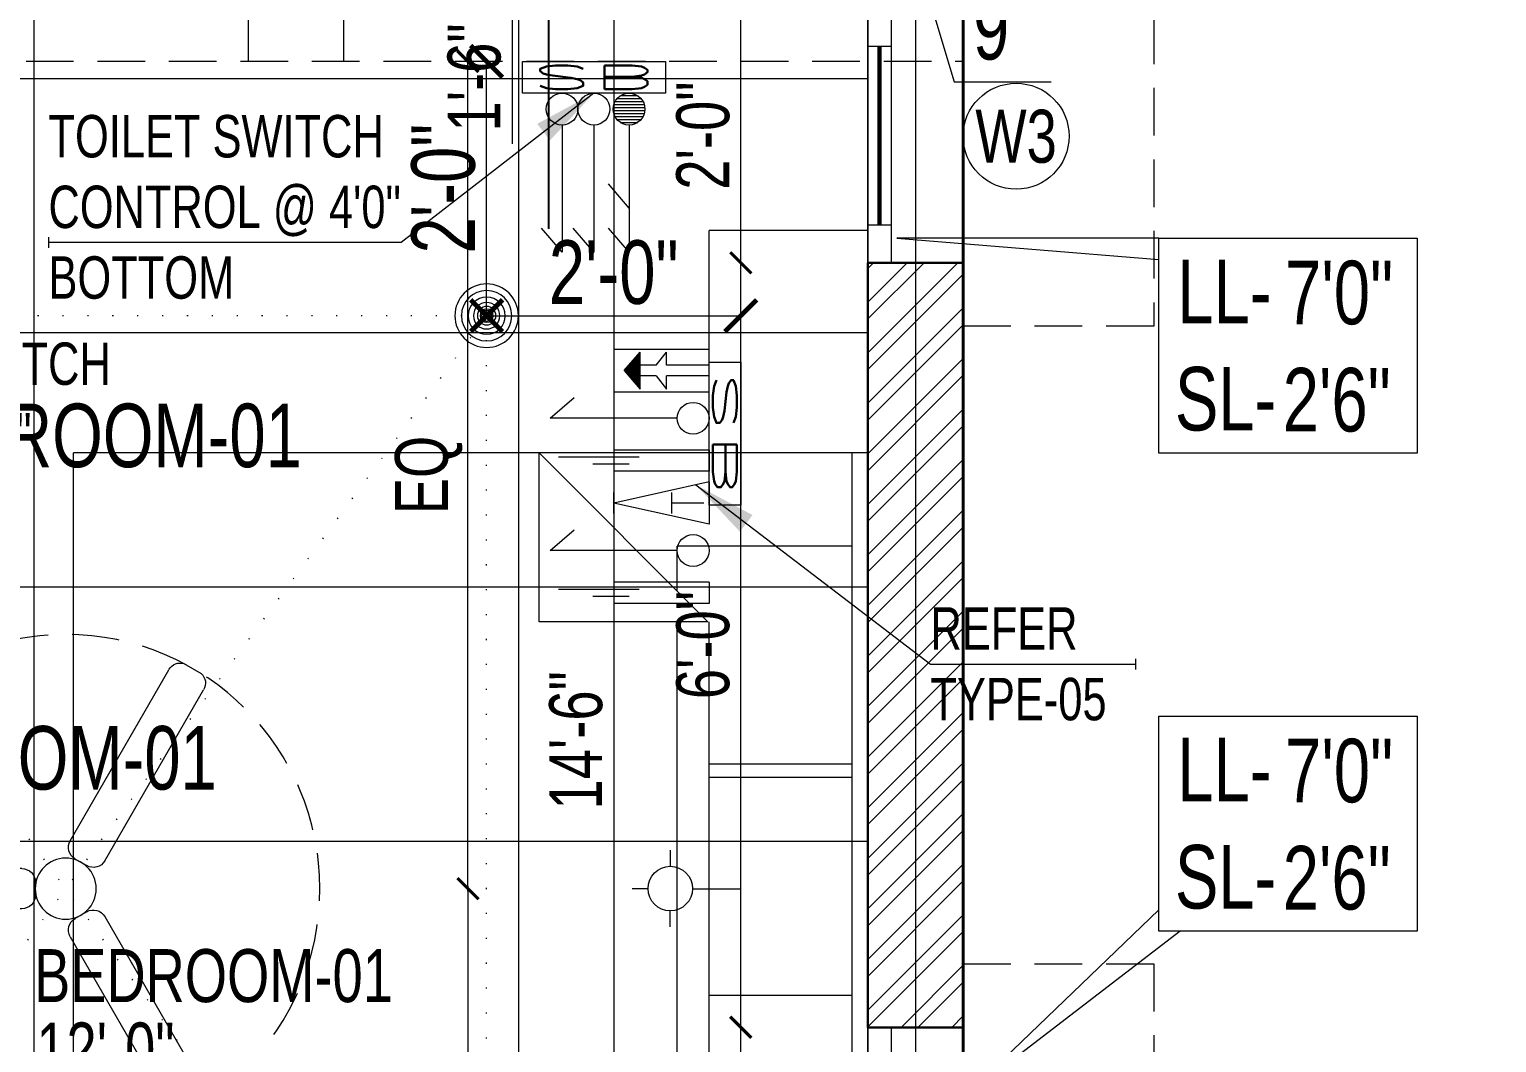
# Model space of a CAD drawing. Header units: inches. Extents: x 3365147 to 3374664, y 1380917 to 1384908.
# Drawn here: x 3370775.4 to 3370913.9, y 1383092.9 to 1383188.5 of the extents above; entities that cross this region are included whole.
import ezdxf
from ezdxf.enums import TextEntityAlignment as Align

# ---------------------------------------------------------------- set-up
doc = ezdxf.new("R2010")
doc.units = ezdxf.units.IN
doc.header["$LTSCALE"] = 18
doc.header["$MEASUREMENT"] = 0
doc.header["$PDSIZE"] = -1
for name, pattern in [('CENTER', [50.8, 31.75, -6.35, 6.35, -6.35]), ('CONTINOUS', [0]), ('DASHDOT', [1, 0.5, -0.25, 0, -0.25]), ('DOT2', [0.125, 0, -0.125]), ('HIDDEN', [0.375, 0.25, -0.125])]:
    doc.linetypes.add(name, pattern=pattern)
for name, color, linetype, lineweight in [('BC-TEXT_JOINERY', 3, 'Continuous', 15), ('BC-TEXT_JOINERY BORDER', 9, 'Continuous', 9), ('BOUNDARY-00_BC', 6, 'Continuous', 40), ('CENTER LINE-COLUMN DIM_BC', 4, 'Continuous', 15), ('DETAIL-SECTION-00_BC', 2, 'DASHDOT', 25), ('DIM-03_BC', 1, 'Continuous', 9), ('DIM-04_BC', 3, 'Continuous', 9), ('ELECTRICAL-CEILING-POINTS DIM_BC', 230, 'Continuous', 9), ('ELECTRICAL-CEILING-POINTS GRID_BC', 41, 'DOT2', 20), ('ELECTRICAL-CEILING-POINTS-00_BC', 230, 'Continuous', 20), ('ELECTRICAL-CEILING-POINTS-02_BC', 231, 'Continuous', 5), ('ELECTRICAL-CEILING-TEXT_ROOM_BC', 2, 'Continuous', 9), ('ELECTRICAL-DIM_BC', 20, 'Continuous', 9), ('ELECTRICAL-ROOF BEAM LINE_BC', 1, 'HIDDEN', 15), ('ELECTRICAL-WALL-POINTS HATCH_BC', 252, 'Continuous', 5), ('ELECTRICAL-WALL-POINTS-00_BC', 20, 'Continuous', 20), ('ELECTRICAL-WALL-POINTS-01_BC', 136, 'Continuous', 9), ('ELECTRICAL-WALL-TEXT-01__BC', 4, 'Continuous', 9), ('ELECTRICAL-WALL-TEXT-01_ARROW_BC', 8, 'Continuous', 13), ('FURNITURES-00_BC', 200, 'CONTINOUS', 13), ('GRID LINE-00_BC', 9, 'CENTER', 9), ('GRID LINE-TEXT_BC', 2, 'CONTINOUS', 15), ('INTERIOR-FLOORING TILE-00 (VT)_BC', 125, 'Continuous', 5), ('JOINERY TEXT BORDER_BC', 60, 'Continuous', 9), ('JOINERY TEXT_BC', 220, 'Continuous', 15), ('SET BACK-DIM_BC', 2, 'Continuous', 9), ('SUNSHADE_BC', 1, 'HIDDEN', 20), ('TEXT-00_ROOM_BC', 232, 'Continuous', 25), ('WALL-00_BC', 7, 'Continuous', 30), ('WALL-9 inch BRICK HATCH_BC', 22, 'Continuous', 0), ('WINDOW-00 SHUTTER_BC', 40, 'Continuous', 9), ('WINDOWS-00_BC', 30, 'Continuous', 18)]:
    doc.layers.add(name, color=color, linetype=linetype, lineweight=lineweight)
doc.styles.add('BC-WALL_DIM', font='swisscl.ttf')
doc.styles.add('DIM_BC', font='swisscl.ttf')
doc.styles.add('ROMANS', font='romans.shx', dxfattribs={"width": 0.75})
doc.styles.add('WD Room text', font='swisscl.ttf')
doc.dimstyles.new('BC-WALL_DIM-02', dxfattribs={"dimtxt": 4, "dimasz": 2, "dimexe": 4.5, "dimexo": 0, "dimgap": 1, "dimtad": 1, "dimdec": 4, "dimzin": 3, "dimdsep": 46, "dimlunit": 4, "dimtxsty": 'BC-WALL_DIM', "dimblk": 'ARCHTICK', "dimcen": 0.0625, "dimdle": 0.25, "dimse1": 1, "dimse2": 1, "dimclrd": 7, "dimclre": 4, "dimclrt": 256, "dimadec": 0, "dimazin": 0, "dimtfac": 0.5, "dimtdec": 4, "dimtix": 1, "dimtofl": 0, "dimtmove": 2, "dimatfit": 2, "dimfxl": 0, "dimfrac": 1, "dimtolj": 1, "dimtzin": 1, "dimlwd": -1, "dimarcsym": 0})
doc.dimstyles.new('DIM_BC', dxfattribs={"dimtxt": 4, "dimasz": 2, "dimexe": 4.5, "dimexo": 0, "dimgap": 1, "dimtad": 1, "dimdec": 4, "dimzin": 3, "dimdsep": 46, "dimlunit": 4, "dimtxsty": 'DIM_BC', "dimblk": 'ARCHTICK', "dimcen": 0.0625, "dimdle": 0.25, "dimse1": 1, "dimse2": 1, "dimclrd": 7, "dimclre": 4, "dimclrt": 256, "dimadec": 0, "dimazin": 0, "dimtfac": 0.5, "dimtdec": 4, "dimtix": 1, "dimtofl": 0, "dimtmove": 2, "dimatfit": 2, "dimfxl": 0, "dimfrac": 1, "dimtolj": 1, "dimtzin": 1, "dimlwd": -1, "dimarcsym": 0})
doc.dimstyles.new('GRID_BC', dxfattribs={"dimtxt": 8, "dimasz": 3, "dimexe": 0, "dimexo": 0, "dimgap": 2, "dimtad": 1, "dimdec": 4, "dimzin": 12, "dimdsep": 46, "dimlunit": 4, "dimtxsty": 'DIM_BC', "dimblk": 'ARCHTICK', "dimcen": 0, "dimse1": 1, "dimse2": 1, "dimclrd": 8, "dimclre": 253, "dimclrt": 256, "dimadec": 0, "dimazin": 0, "dimtfac": 0.5, "dimtdec": 4, "dimtofl": 0, "dimtmove": 1, "dimatfit": 3, "dimldrblk": 'TI', "dimfxl": 0, "dimfrac": 1, "dimtolj": 1, "dimtzin": 12, "dimlwd": 0, "dimlwe": 0, "dimarcsym": 0})

# ---------------------------------------------------------------- blocks, each defined once
blk = doc.blocks.new('*U280')
for p, q in [((21, 0), (0, 0)), ((0, 0), (0, -15)), ((21, 0), (21, -75)), ((81, 0), (21, 0)), ((21, 0), (81, 0)), ((81, -75), (81, 0)), ((81, 0), (102, 0)), ((102, -15), (102, 0)), ((21, -1.5), (81, -1.5)), ((29.81, -1.5), (29.81, -18)), ((50.38, -1.5), (50.38, -15)), ((51.62, -15), (51.62, -1.5)), ((72.19, -15), (72.19, -1.5)), ((21, -15), (0, -15)), ((21, -31.04), (36.94, -15.1)), ((81, -15), (36.94, -15)), ((36.94, -15.1), (36.94, -31.04)), ((81, -15), (102, -15)), ((34.04, -18), (29.81, -18)), ((81, -18), (36.94, -18)), ((36.94, -31.04), (21, -31.04)), ((81, -75), (21, -75))]:
    blk.add_line(p, q)
blk = doc.blocks.new('*U281')
for p, q in [((0, 8.88), (24, 8.88)), ((0, 2.09), (24, 2.09)), ((3.57, -0.12), (3.57, 2.09)), ((20.43, -0.12), (20.43, 2.09)), ((0, -0.12), (24, -0.12))]:
    blk.add_line(p, q)
at = {"layer": 'SUNSHADE_BC'}
blk.add_lwpolyline([(-6, 8.88), (-6, 26.88), (30, 26.88), (30, 8.88)], dxfattribs=at)
at = {"layer": 'WINDOW-00 SHUTTER_BC', "const_width": 0.4}
blk.add_lwpolyline([(20.43, 0.98), (3.57, 0.98)], dxfattribs=at)
blk = doc.blocks.new('*U608')
at = {"linetype": 'CENTER', "ltscale": 0.1}
blk.add_line((0, 0), (25.4778, 0), dxfattribs=at)
at = {"layer": 'GRID LINE-TEXT_BC', "style": 'DIM_BC'}
blk.add_attdef('AA', text='', height=0.2, rotation=90, dxfattribs=at).set_placement((-0.2142, 0), align=Align.MIDDLE_CENTER)
blk = doc.blocks.new('*U603')
at = {"linetype": 'CENTER', "ltscale": 0.1}
blk.add_line((0, 0), (25.4778, 0), dxfattribs=at)
at = {"layer": 'GRID LINE-TEXT_BC', "style": 'DIM_BC'}
blk.add_attdef('AA', text='', height=0.2, rotation=90, dxfattribs=at).set_placement((-0.2142, 0), align=Align.MIDDLE_CENTER)
blk = doc.blocks.new('ARCHTICK')
at = {"color": 0, "const_width": 0.15}
blk.add_lwpolyline([(-0.5, -0.5), (0.5, 0.5)], dxfattribs=at)
blk = doc.blocks.new('*D578')
at = {"layer": 'CENTER LINE-COLUMN DIM_BC', "color": 8, "linetype": 'Continuous', "lineweight": 0, "transparency": 16777216}
for p, q in [((3370845.11, 1383202.47), (3370845.11, 1383212.97)), ((3370845.11, 1383207.72), (3370833.96, 1383208.98)), ((3370833.96, 1383208.98), (3370833.96, 1383192.7))]:
    blk.add_line(p, q, dxfattribs=at)
at = {"layer": 'Defpoints', "color": 0, "transparency": 16777216}
for p in [(3370845.11, 1383212.97), (3370854.57, 1383212.97), (3370854.57, 1383202.47)]:
    blk.add_point(p, dxfattribs=at)
at = {"layer": 'CENTER LINE-COLUMN DIM_BC', "color": 8, "lineweight": 0, "transparency": 16777216, "xscale": 3, "yscale": 3, "zscale": 3}
for p, rotation in [((3370845.11, 1383212.97), 90), ((3370845.11, 1383202.47), 270)]:
    blk.add_blockref('ARCHTICK', p, dxfattribs=dict(at, rotation=rotation))
at = {"layer": 'CENTER LINE-COLUMN DIM_BC', "transparency": 16777216, "insert": (3370828.89, 1383200.84), "char_height": 6, "attachment_point": 5, "rotation": 90, "style": 'DIM_BC'}
blk.add_mtext('\\A1;10{\\H0.5x;\\S1#2;}"', dxfattribs=at)
blk = doc.blocks.new('_ArchTick')
at = {"color": 0, "linetype": 'ByBlock', "const_width": 0.15}
blk.add_lwpolyline([(-0.5, -0.5), (0.5, 0.5)], dxfattribs=at)
blk = doc.blocks.new('TI')
blk = doc.blocks.new('*D581')
at = {"layer": 'CENTER LINE-COLUMN DIM_BC', "color": 8, "linetype": 'Continuous', "lineweight": 0, "transparency": 16777216}
for p, q in [((3370854.57, 1383195.75), (3370863.57, 1383195.75)), ((3370859.07, 1383195.75), (3370862.73, 1383183.54)), ((3370862.73, 1383183.54), (3370871.88, 1383183.54))]:
    blk.add_line(p, q, dxfattribs=at)
at = {"layer": 'Defpoints', "color": 0, "transparency": 16777216}
for p in [(3370854.57, 1383202.47), (3370863.57, 1383202.47), (3370863.57, 1383195.75)]:
    blk.add_point(p, dxfattribs=at)
at = {"layer": 'CENTER LINE-COLUMN DIM_BC', "color": 8, "lineweight": 0, "transparency": 16777216, "xscale": 3, "yscale": 3, "zscale": 3, "rotation": 180}
blk.add_blockref('ARCHTICK', (3370854.57, 1383195.75), dxfattribs=at)
at = {"layer": 'CENTER LINE-COLUMN DIM_BC', "color": 8, "lineweight": 0, "transparency": 16777216, "xscale": 3, "yscale": 3, "zscale": 3}
blk.add_blockref('ARCHTICK', (3370863.57, 1383195.75), dxfattribs=at)
at = {"layer": 'CENTER LINE-COLUMN DIM_BC', "transparency": 16777216, "insert": (3370867.3, 1383188.61), "char_height": 6, "attachment_point": 5, "style": 'DIM_BC'}
blk.add_mtext('\\A1;9"', dxfattribs=at)
blk = doc.blocks.new('*D759')
at = {"layer": 'Defpoints', "color": 0, "transparency": 16777216}
for p in [(3370842.57, 1383094.3), (3370854.57, 1383094.3), (3370854.57, 1383070.3)]:
    blk.add_point(p, dxfattribs=at)
at = {"layer": 'DIM-04_BC', "color": 7, "linetype": 'Continuous', "transparency": 16777216}
blk.add_line((3370842.57, 1383070.05), (3370842.57, 1383094.55), dxfattribs=at)
at = {"layer": 'DIM-04_BC', "color": 7, "transparency": 16777216, "xscale": 2, "yscale": 2, "zscale": 2}
for p, rotation in [((3370842.57, 1383094.3), 90), ((3370842.57, 1383070.3), 270)]:
    blk.add_blockref('ARCHTICK', p, dxfattribs=dict(at, rotation=rotation))
at = {"layer": 'DIM-04_BC', "transparency": 16777216, "insert": (3370839.01, 1383082.3), "char_height": 5, "attachment_point": 5, "rotation": 90, "style": 'DIM_BC'}
blk.add_mtext('\\A1;2\'-0"', dxfattribs=at)
blk = doc.blocks.new('*D760')
at = {"layer": 'Defpoints', "color": 0, "transparency": 16777216}
for p in [(3370842.57, 1383166.47), (3370854.57, 1383166.47), (3370854.57, 1383094.3)]:
    blk.add_point(p, dxfattribs=at)
at = {"layer": 'DIM-04_BC', "color": 7, "linetype": 'Continuous', "transparency": 16777216}
blk.add_line((3370842.57, 1383094.05), (3370842.57, 1383166.72), dxfattribs=at)
at = {"layer": 'DIM-04_BC', "color": 7, "transparency": 16777216, "xscale": 2, "yscale": 2, "zscale": 2}
for p, rotation in [((3370842.57, 1383166.47), 90), ((3370842.57, 1383094.3), 270)]:
    blk.add_blockref('ARCHTICK', p, dxfattribs=dict(at, rotation=rotation))
at = {"layer": 'DIM-04_BC', "transparency": 16777216, "insert": (3370839.01, 1383130.38), "char_height": 5, "attachment_point": 5, "rotation": 90, "style": 'DIM_BC'}
blk.add_mtext('\\A1;6\'-0"', dxfattribs=at)
blk = doc.blocks.new('*D761')
at = {"layer": 'Defpoints', "color": 0, "transparency": 16777216}
for p in [(3370842.57, 1383190.47), (3370854.57, 1383190.47), (3370854.57, 1383166.47)]:
    blk.add_point(p, dxfattribs=at)
at = {"layer": 'DIM-04_BC', "color": 7, "linetype": 'Continuous', "transparency": 16777216}
blk.add_line((3370842.57, 1383166.22), (3370842.57, 1383190.72), dxfattribs=at)
at = {"layer": 'DIM-04_BC', "color": 7, "transparency": 16777216, "xscale": 2, "yscale": 2, "zscale": 2}
for p, rotation in [((3370842.57, 1383190.47), 90), ((3370842.57, 1383166.47), 270)]:
    blk.add_blockref('ARCHTICK', p, dxfattribs=dict(at, rotation=rotation))
at = {"layer": 'DIM-04_BC', "transparency": 16777216, "insert": (3370839.01, 1383178.47), "char_height": 5, "attachment_point": 5, "rotation": 90, "style": 'DIM_BC'}
blk.add_mtext('\\A1;2\'-0"', dxfattribs=at)
blk = doc.blocks.new('*D762')
at = {"layer": 'Defpoints', "color": 0, "transparency": 16777216}
for p in [(3370842.57, 1383208.47), (3370854.57, 1383208.47), (3370854.69, 1383190.47)]:
    blk.add_point(p, dxfattribs=at)
at = {"layer": 'DIM-04_BC', "color": 7, "linetype": 'Continuous', "transparency": 16777216}
for p, q in [((3370842.57, 1383190.22), (3370842.57, 1383208.72)), ((3370842.57, 1383199.47), (3370820.97, 1383190.23)), ((3370820.97, 1383190.23), (3370820.97, 1383177.68))]:
    blk.add_line(p, q, dxfattribs=at)
at = {"layer": 'DIM-04_BC', "color": 7, "transparency": 16777216, "xscale": 2, "yscale": 2, "zscale": 2}
for p, rotation in [((3370842.57, 1383208.47), 90), ((3370842.57, 1383190.47), 270)]:
    blk.add_blockref('ARCHTICK', p, dxfattribs=dict(at, rotation=rotation))
at = {"layer": 'DIM-04_BC', "transparency": 16777216, "insert": (3370817.41, 1383183.96), "char_height": 5, "attachment_point": 5, "rotation": 90, "style": 'DIM_BC'}
blk.add_mtext('\\A1;1\'-6"', dxfattribs=at)
blk = doc.blocks.new('*D779')
at = {"layer": 'Defpoints', "color": 0, "transparency": 16777216}
for p in [(3370854.57, 1383208.47), (3370830.57, 1383034.31), (3370854.57, 1383034.31)]:
    blk.add_point(p, dxfattribs=at)
at = {"layer": 'DIM-03_BC', "color": 7, "linetype": 'Continuous', "transparency": 16777216}
blk.add_line((3370830.57, 1383208.72), (3370830.57, 1383034.06), dxfattribs=at)
at = {"layer": 'DIM-03_BC', "color": 7, "transparency": 16777216, "xscale": 2, "yscale": 2, "zscale": 2}
for p, rotation in [((3370830.57, 1383208.47), 90), ((3370830.57, 1383034.31), 270)]:
    blk.add_blockref('ARCHTICK', p, dxfattribs=dict(at, rotation=rotation))
at = {"layer": 'DIM-03_BC', "transparency": 16777216, "insert": (3370827.01, 1383121.39), "char_height": 5, "attachment_point": 5, "rotation": 90, "style": 'DIM_BC'}
blk.add_mtext('\\A1;14\'-6"', dxfattribs=at)
blk = doc.blocks.new('*D780')
at = {"layer": 'Defpoints', "color": 0, "transparency": 16777216}
for p in [(3370710.57, 1383108.96), (3370854.57, 1383108.96), (3370854.57, 1383088.66)]:
    blk.add_point(p, dxfattribs=at)
at = {"layer": 'DIM-03_BC', "color": 7, "linetype": 'Continuous', "transparency": 16777216}
blk.add_line((3370710.32, 1383088.66), (3370854.82, 1383088.66), dxfattribs=at)
at = {"layer": 'DIM-03_BC', "color": 7, "transparency": 16777216, "xscale": 2, "yscale": 2, "zscale": 2, "rotation": 180}
blk.add_blockref('ARCHTICK', (3370710.57, 1383088.66), dxfattribs=at)
at = {"layer": 'DIM-03_BC', "color": 7, "transparency": 16777216, "xscale": 2, "yscale": 2, "zscale": 2}
blk.add_blockref('ARCHTICK', (3370854.57, 1383088.66), dxfattribs=at)
at = {"layer": 'DIM-03_BC', "transparency": 16777216, "insert": (3370782.57, 1383092.22), "char_height": 5, "attachment_point": 5, "style": 'DIM_BC'}
blk.add_mtext('\\A1;12\'-0"', dxfattribs=at)
blk = doc.blocks.new('*U862')
at = {"layer": 'BC-TEXT_JOINERY BORDER', "transparency": 33554687}
blk.add_lwpolyline([(-12.2, 10.14), (-36.95, 10.14), (-12.2, 8.14)], dxfattribs=at)
blk.add_lwpolyline([(-12.2, 10.14), (12.2, 10.14), (12.2, -10.14), (-12.2, -10.14)], close=True, dxfattribs=at)
at = {"layer": 'BC-TEXT_JOINERY', "transparency": 33554687, "style": 'WD Room text'}
for s, p in [('LL-', (-10.45, 2.11)), ('SL-', (-10.68, -8.01))]:
    blk.add_text(s, height=6, dxfattribs=at).set_placement(p)
for tag, p in [('LIN', (-0.27, 0.21)), ('SILL', (-0.5, -9.9))]:
    blk.add_attdef(tag, text='', height=6, dxfattribs=at).set_placement(p, align=Align.BOTTOM_LEFT)
blk = doc.blocks.new('*U809')
at = {"layer": 'BC-TEXT_JOINERY BORDER', "transparency": 33554687}
for p in [(-12.2, -8.14), (-10.2, -10.14)]:
    blk.add_line(p, (-30.68, -25.88), dxfattribs=at)
blk.add_lwpolyline([(-12.2, 10.14), (12.2, 10.14), (12.2, -10.14), (-12.2, -10.14)], close=True, dxfattribs=at)
at = {"layer": 'BC-TEXT_JOINERY', "transparency": 33554687, "style": 'WD Room text'}
for s, p in [('LL-', (-10.45, 2.11)), ('SL-', (-10.68, -8.01))]:
    blk.add_text(s, height=6, dxfattribs=at).set_placement(p)
for tag, p in [('LIN', (-0.27, 0.21)), ('SILL', (-0.5, -9.9))]:
    blk.add_attdef(tag, text='', height=6, dxfattribs=at).set_placement(p, align=Align.BOTTOM_LEFT)
blk = doc.blocks.new('*U838')
at = {"layer": 'JOINERY TEXT BORDER_BC'}
blk.add_circle((0, 0), 5, dxfattribs=at)
at = {"style": 'WD Room text'}
blk.add_attdef('JOINERY_TEXT', text='', height=6, dxfattribs=at).set_placement((0, 0), align=Align.MIDDLE_CENTER)
blk = doc.blocks.new('*D852')
at = {"layer": 'Defpoints', "color": 0, "ltscale": 0.5, "transparency": 16777216}
for p in [(3370851.17, 1383705.84), (3370936.37, 1383705.84), (3370863.57, 1383025.31)]:
    blk.add_point(p, dxfattribs=at)
at = {"layer": 'SET BACK-DIM_BC', "color": 7, "ltscale": 0.5, "transparency": 16777216}
blk.add_line((3370936.37, 1383025.06), (3370936.37, 1383706.09), dxfattribs=at)
at = {"layer": 'SET BACK-DIM_BC', "color": 7, "ltscale": 0.5, "transparency": 16777216, "xscale": 2, "yscale": 2, "zscale": 2}
for p, rotation in [((3370936.37, 1383705.84), 90), ((3370936.37, 1383025.31), 270)]:
    blk.add_blockref('ARCHTICK', p, dxfattribs=dict(at, rotation=rotation))
at = {"layer": 'SET BACK-DIM_BC', "ltscale": 0.5, "transparency": 16777216, "insert": (3370932.81, 1383365.58), "char_height": 5, "attachment_point": 5, "rotation": 90, "style": 'DIM_BC'}
blk.add_mtext('\\A1;56\'-8{\\H0.5x;\\S1#2;}"', dxfattribs=at)
blk = doc.blocks.new('*U1335')
at = {"transparency": 33554687}
blk.add_line((0, 0), (44.3953, 0), dxfattribs=at)
at = {"linetype": 'CONTINOUS', "transparency": 33554687, "style": 'DIM_BC'}
for tag, p in [('2', (44.3953, -0.287)), ('1', (0, -0.3176))]:
    blk.add_attdef(tag, text='', height=0.2, rotation=270, dxfattribs=at).set_placement(p, align=Align.MIDDLE_CENTER)
blk = doc.blocks.new('*D1022')
at = {"layer": 'Defpoints', "color": 0, "transparency": 16777216}
for p in [(3370818.57, 1383185.47), (3370829.74, 1383185.47), (3370818.57, 1383161.47)]:
    blk.add_point(p, dxfattribs=at)
at = {"layer": 'ELECTRICAL-CEILING-POINTS DIM_BC', "color": 7, "transparency": 16777216}
blk.add_line((3370818.57, 1383161.22), (3370818.57, 1383185.72), dxfattribs=at)
at = {"layer": 'ELECTRICAL-CEILING-POINTS DIM_BC', "color": 7, "transparency": 16777216, "xscale": 3, "yscale": 3, "zscale": 3}
for p, rotation in [((3370818.57, 1383185.47), 90), ((3370818.57, 1383161.47), 270)]:
    blk.add_blockref('ARCHTICK', p, dxfattribs=dict(at, rotation=rotation))
at = {"layer": 'ELECTRICAL-CEILING-POINTS DIM_BC', "transparency": 16777216, "insert": (3370814.5, 1383173.47), "char_height": 6, "attachment_point": 5, "rotation": 90, "style": 'DIM_BC'}
blk.add_mtext('\\A1;2\'-0"', dxfattribs=at)
blk = doc.blocks.new('EC-CEILING LIGHT POINT_BC')
for radius in [3, 0.5]:
    blk.add_circle((0, 0), radius)
at = {"layer": 'ELECTRICAL-CEILING-POINTS-02_BC'}
for radius in [2.38, 1.75, 1.25, 0.875, 0.625]:
    blk.add_circle((0, 0), radius, dxfattribs=at)
blk = doc.blocks.new("EC-FAN 4'DIA_BC")
for p, q in [((11.19, 21.23), (12.81, 20.29)), ((0.43, 4.53), (9.75, 20.67)), ((3.7, 2.64), (13.02, 18.78)), ((1.98, 2.18), (0.89, 2.8)), ((-4.13, 1.89), (-22.78, 1.89)), ((-23.98, -0.95), (-23.98, 0.92)), ((-2.88, 0.63), (-2.88, -0.63)), ((-4.13, -1.89), (-22.78, -1.89)), ((0.89, -2.8), (1.98, -2.18)), ((3.7, -2.64), (13.02, -18.78)), ((0.43, -4.53), (9.75, -20.67)), ((11.17, -21.24), (12.79, -20.3))]:
    blk.add_line(p, q)
blk.add_circle((0, 0), 2.88)
for centre, radius, start, end in [((10.8, 20.1), 1.2, 71.0943, 151.2616), ((11.99, 19.4), 1.21, 328.9332, 47.4099), ((1.52, 3.9), 1.26, 150, 240), ((-22.8, 0.69), 1.2, 88.7448, 168.9121), ((-4.13, 0.63), 1.26, 0, 90), ((2.61, 3.27), 1.26, 240, 330), ((-22.8, -0.69), 1.21, 192.5964, 271.0731), ((-4.13, -0.63), 1.26, 270, 0), ((2.61, -3.27), 1.26, 30, 120), ((1.52, -3.9), 1.26, 120, 210), ((11.99, -19.4), 1.21, 311.551, 31.3407), ((10.8, -20.1), 1.2, 209.0124, 287.9106)]:
    blk.add_arc(centre, radius, start, end)
at = {"layer": 'ELECTRICAL-CEILING-POINTS-02_BC', "linetype": 'ByBlock'}
blk.add_circle((0, 0), 24, dxfattribs=at)
blk = doc.blocks.new('*D1028')
at = {"layer": 'Defpoints', "color": 0, "transparency": 16777216}
for p in [(3370818.57, 1383161.47), (3370842.57, 1383161.47), (3370842.57, 1383161.47)]:
    blk.add_point(p, dxfattribs=at)
at = {"layer": 'ELECTRICAL-CEILING-POINTS DIM_BC', "color": 7, "transparency": 16777216}
blk.add_line((3370818.32, 1383161.47), (3370842.82, 1383161.47), dxfattribs=at)
at = {"layer": 'ELECTRICAL-CEILING-POINTS DIM_BC', "color": 7, "transparency": 16777216, "xscale": 3, "yscale": 3, "zscale": 3, "rotation": 180}
blk.add_blockref('ARCHTICK', (3370818.57, 1383161.47), dxfattribs=at)
at = {"layer": 'ELECTRICAL-CEILING-POINTS DIM_BC', "color": 7, "transparency": 16777216, "xscale": 3, "yscale": 3, "zscale": 3}
blk.add_blockref('ARCHTICK', (3370842.57, 1383161.47), dxfattribs=at)
at = {"layer": 'ELECTRICAL-CEILING-POINTS DIM_BC', "transparency": 16777216, "insert": (3370830.57, 1383165.54), "char_height": 6, "attachment_point": 5, "style": 'DIM_BC'}
blk.add_mtext('\\A1;2\'-0"', dxfattribs=at)
blk = doc.blocks.new('EW-SWITCH BOX_BC')
blk.add_lwpolyline([(4.5, -1), (-4.5, -1), (-4.5, 1), (4.5, 1)], close=True)
at = {"layer": 'ELECTRICAL-WALL-POINTS-01_BC', "insert": (0, 0), "char_height": 1.5, "attachment_point": 5, "style": 'ROMANS'}
blk.add_mtext('{\\Fromans|c0;\\W3;SB}', dxfattribs=at)
blk = doc.blocks.new('EW-ONE WAY SWITCH_BC')
at = {"ltscale": 20}
for p, q in [((0, 2), (0, 10)), ((0, 10), (1.302, 8.482))]:
    blk.add_line(p, q, dxfattribs=at)
blk.add_circle((0, 1), 1, dxfattribs=at)
blk = doc.blocks.new('EW-TWO WAY SWITCH_BC')
at = {"layer": 'ELECTRICAL-WALL-POINTS HATCH_BC', "ltscale": 20}
h = blk.add_hatch(dxfattribs=at)
h.set_pattern_fill('ANSI31', color=256, scale=1.5, angle=135)
h.set_pattern_definition([(180, (0, 2.00007), (-3e-17, -0.1875), [])])
edge = h.paths.add_edge_path()
edge.add_arc((0, 1), 1, 0, 360)
at = {"ltscale": 20}
for p, q in [((0, 2), (0, 10)), ((0, 10), (1.302, 8.482)), ((0, 7.23), (1.302, 5.712))]:
    blk.add_line(p, q, dxfattribs=at)
blk.add_circle((0, 1), 1, dxfattribs=at)
blk = doc.blocks.new('EW-AC SHOKET_BC')
at = {"layer": 'ELECTRICAL-WALL-POINTS HATCH_BC'}
h = blk.add_hatch(dxfattribs=at)
h.set_pattern_fill('ANSI31', color=256, scale=0.5, angle=135, style=0)
h.paths.add_polyline_path([(0, 8), (-1.75, 6.5), (1.75, 6.5)])
blk.add_lwpolyline([(-2, 0), (2, 0), (2, 9), (-2, 9)], close=True)
at = {"layer": 'ELECTRICAL-WALL-POINTS-01_BC'}
for p, q in [((0, 8), (-1.75, 6.5)), ((0, 8), (1.75, 6.5)), ((-1.75, 6.5), (-0.5, 6.5)), ((-0.5, 5), (-0.5, 6.5)), ((0.5, 6.5), (1.75, 6.5)), ((0.5, 5), (0.5, 6.5)), ((-0.5, 5), (-1.75, 4)), ((0.5, 5), (1.75, 4)), ((-1.75, 4), (-0.5, 4)), ((-0.5, 0), (-0.5, 4)), ((0.5, 4), (1.75, 4)), ((0.5, 0), (0.5, 4))]:
    blk.add_line(p, q, dxfattribs=at)
blk = doc.blocks.new('EW-TELEPHONE POINT_BC')
at = {"linetype": 'Continuous'}
for p, q in [((-2, 0), (0, 9)), ((2, 0), (0, 9)), ((2, 0), (-2, 0))]:
    blk.add_line(p, q, dxfattribs=at)
blk.add_line((-1, 9), (1, 9))
at = {"layer": 'ELECTRICAL-WALL-POINTS-01_BC'}
for p, q in [((-1, 3.5), (1, 3.5)), ((0, 0.5), (0, 3.5))]:
    blk.add_line(p, q, dxfattribs=at)
blk = doc.blocks.new('EW-5 AMP SOCKET_BC')
for p, q in [((-1, 0), (-1, 9)), ((-1, 9), (1, 9)), ((1, 0), (1, 9)), ((-1, 0), (1, 0))]:
    blk.add_line(p, q)
at = {"layer": 'ELECTRICAL-WALL-POINTS-01_BC'}
for p, q in [((-0.33, 6.61), (-0.33, 14.21)), ((0.33, 7.54), (0.33, 10.98))]:
    blk.add_line(p, q, dxfattribs=at)
blk = doc.blocks.new('EW-WALL BRACKET (BULB)_BC')
for p, q in [((6.66, 3.61), (6.66, 2.09)), ((4.56, 0), (0, 0)), ((8.76, 0), (10.27, 0)), ((6.66, -3.62), (6.66, -2.11))]:
    blk.add_line(p, q)
blk.add_circle((6.66, -0.01), 2.1)
blk = doc.blocks.new('*D1326')
at = {"layer": 'Defpoints', "color": 0, "transparency": 16777216}
for p in [(3370842.57, 1383107.39), (3370770.57, 1383029.31), (3370816.8, 1383029.31)]:
    blk.add_point(p, dxfattribs=at)
at = {"layer": 'ELECTRICAL-DIM_BC', "color": 7, "transparency": 16777216}
blk.add_line((3370816.8, 1383107.64), (3370816.8, 1383029.06), dxfattribs=at)
at = {"layer": 'ELECTRICAL-DIM_BC', "color": 7, "transparency": 16777216, "xscale": 2, "yscale": 2, "zscale": 2}
for p, rotation in [((3370816.8, 1383107.39), 90), ((3370816.8, 1383029.31), 270)]:
    blk.add_blockref('ARCHTICK', p, dxfattribs=dict(at, rotation=rotation))
at = {"layer": 'ELECTRICAL-DIM_BC', "transparency": 16777216, "insert": (3370813.1, 1383068.35), "char_height": 5, "attachment_point": 5, "rotation": 90, "style": 'BC-WALL_DIM'}
blk.add_mtext('\\A1;EQ', dxfattribs=at)
blk = doc.blocks.new('*D1327')
at = {"layer": 'Defpoints', "color": 0, "transparency": 16777216}
for p in [(3370816.8, 1383185.47), (3370842.57, 1383185.47), (3370842.57, 1383107.39)]:
    blk.add_point(p, dxfattribs=at)
at = {"layer": 'ELECTRICAL-DIM_BC', "color": 7, "transparency": 16777216}
blk.add_line((3370816.8, 1383107.14), (3370816.8, 1383185.72), dxfattribs=at)
at = {"layer": 'ELECTRICAL-DIM_BC', "color": 7, "transparency": 16777216, "xscale": 2, "yscale": 2, "zscale": 2}
for p, rotation in [((3370816.8, 1383185.47), 90), ((3370816.8, 1383107.39), 270)]:
    blk.add_blockref('ARCHTICK', p, dxfattribs=dict(at, rotation=rotation))
at = {"layer": 'ELECTRICAL-DIM_BC', "transparency": 16777216, "insert": (3370813.1, 1383146.43), "char_height": 5, "attachment_point": 5, "rotation": 90, "style": 'BC-WALL_DIM'}
blk.add_mtext('\\A1;EQ', dxfattribs=at)

msp = doc.modelspace()

# ---------------------------------------------------------------- hatches: boundary and pattern name
at = {"layer": 'WALL-9 inch BRICK HATCH_BC', "transparency": 33554687}
h = msp.add_hatch(dxfattribs=at)
h.set_pattern_fill('ANSI32', color=256, scale=9)
h.set_pattern_definition([(45, (12, 0), (-2.3864853865, 2.3864853865), []), (45, (13.591, 0), (-2.3864853865, 2.3864853865), [])])
h.paths.add_polyline_path([(3370854.56827, 1383094.30047), (3370863.56827, 1383094.30047), (3370863.56827, 1383166.46947), (3370854.56827, 1383166.46947)])

# ---------------------------------------------------------------- linework, layer by layer
at = {"layer": 'BOUNDARY-00_BC', "transparency": 33554687}
msp.add_lwpolyline([(3370863.56827, 1383729.3719), (3370572.56827, 1383729.3719), (3370572.56827, 1382820.81407), (3370863.56827, 1382820.81407)], close=True, dxfattribs=at)
at = {"layer": 'ELECTRICAL-CEILING-POINTS GRID_BC'}
for p, q in [((3370739.06827, 1383053.30589), (3370818.56827, 1383161.46947)), ((3370818.56827, 1383053.30589), (3370739.06827, 1383161.46947))]:
    msp.add_line(p, q, dxfattribs=at)
msp.add_lwpolyline([(3370818.56827, 1383161.46947), (3370739.06827, 1383161.46947), (3370739.06827, 1383053.30589), (3370818.56827, 1383053.30589)], close=True, dxfattribs=at)
at = {"layer": 'ELECTRICAL-ROOF BEAM LINE_BC'}
for p, q in [((3370854.56827, 1382791.84472), (3370854.56827, 1383726.3719)), ((3370863.56827, 1382791.84472), (3370863.56827, 1383726.3719)), ((3370796.06827, 1383185.4969), (3370796.06827, 1383380.39711)), ((3370805.06827, 1383185.4969), (3370805.06827, 1383380.39711)), ((3370572.56827, 1383185.4969), (3370863.56827, 1383185.4969))]:
    msp.add_line(p, q, dxfattribs=at)
at = {"layer": 'ELECTRICAL-WALL-TEXT-01_ARROW_BC', "transparency": 33554687}
for p, q in [((3370777.1896, 1383168.8816), (3370777.1896, 1383167.8816)), ((3370879.85214, 1383129.09073), (3370879.85214, 1383128.09073))]:
    msp.add_line(p, q, dxfattribs=at)
at = {"layer": 'INTERIOR-FLOORING TILE-00 (VT)_BC'}
for p, q in [((3370821.56827, 1383211.26915), (3370821.56827, 1383034.30589)), ((3370710.56827, 1383183.86968), (3370854.56827, 1383183.86968)), ((3370710.56827, 1383159.86968), (3370854.56827, 1383159.86968)), ((3370710.56827, 1383135.86968), (3370854.56827, 1383135.86968)), ((3370710.56828, 1383111.86968), (3370854.56827, 1383111.86968))]:
    msp.add_line(p, q, dxfattribs=at)
msp.add_lwpolyline([(3370710.56827, 1383208.46785), (3370710.56828, 1383058.30264), (3370714.13272, 1383058.30264), (3370714.13272, 1383052.30589), (3370782.56827, 1383052.30589), (3370782.56827, 1383034.30589), (3370854.56827, 1383034.30589), (3370854.56827, 1383208.46947)], dxfattribs=at)
at = {"layer": 'WALL-00_BC'}
for p, q in [((3370854.56827, 1383166.46947), (3370854.56827, 1383094.30047)), ((3370854.56827, 1383166.46947), (3370863.56827, 1383166.46947)), ((3370863.56827, 1383166.46947), (3370863.56827, 1383094.30047)), ((3370854.56827, 1383094.30047), (3370863.56827, 1383094.30047))]:
    msp.add_line(p, q, dxfattribs=at)

# ---------------------------------------------------------------- block references
at = {"layer": 'BC-TEXT_JOINERY', "transparency": 33554687}
ref = msp.add_blockref('*U862', (3370894.24637, 1383158.64529), dxfattribs=at)
ref.add_attrib('LINTEL', '7\'0"', dxfattribs={"height": 6, "style": 'WD Room text'}).set_placement((3370893.97335, 1383158.85827), align=Align.BOTTOM_LEFT)
ref.add_attrib('SILL', '2\'6"', dxfattribs={"height": 6, "style": 'WD Room text'}).set_placement((3370893.74923, 1383148.74031), align=Align.BOTTOM_LEFT)
ref = msp.add_blockref('*U809', (3370894.24637, 1383113.52559), dxfattribs=at)
ref.add_attrib('LINTEL', '7\'0"', dxfattribs={"height": 6, "style": 'WD Room text'}).set_placement((3370893.97335, 1383113.73856), align=Align.BOTTOM_LEFT)
ref.add_attrib('SILL', '2\'6"', dxfattribs={"height": 6, "style": 'WD Room text'}).set_placement((3370893.74923, 1383103.62061), align=Align.BOTTOM_LEFT)
at = {"layer": 'DETAIL-SECTION-00_BC', "transparency": 33554687, "xscale": 22.14566929133859, "yscale": 22.14566929133859, "zscale": 22.14566929133859, "rotation": 90}
msp.add_blockref('*U1335', (3370824.44439, 1382770.94395), dxfattribs=at)
at = {"layer": 'ELECTRICAL-CEILING-POINTS-00_BC', "transparency": 33554687, "xscale": -1, "rotation": 270}
msp.add_blockref('EC-CEILING LIGHT POINT_BC', (3370818.56827, 1383161.46947), dxfattribs=at)
at = {"layer": 'ELECTRICAL-CEILING-POINTS-00_BC', "linetype": 'HIDDEN', "transparency": 33554687, "xscale": -1, "rotation": 180}
msp.add_blockref("EC-FAN 4'DIA_BC", (3370778.81827, 1383107.38768), dxfattribs=at)
at = {"layer": 'ELECTRICAL-WALL-POINTS-00_BC', "ltscale": 20, "transparency": 33554687, "xscale": 1.5, "yscale": 1.5, "zscale": 1.5}
msp.add_blockref('EW-SWITCH BOX_BC', (3370828.69443, 1383183.96947), dxfattribs=at)
for name, p, rotation in [('EW-ONE WAY SWITCH_BC', (3370825.69441, 1383182.46947), 180), ('EW-ONE WAY SWITCH_BC', (3370828.69443, 1383182.46947), 180), ('EW-TWO WAY SWITCH_BC', (3370832.02104, 1383182.46947), 180), ('EW-SWITCH BOX_BC', (3370841.06827, 1383150.33401), 270), ('EW-ONE WAY SWITCH_BC', (3370839.56827, 1383151.78911), 89.99999999999991), ('EW-ONE WAY SWITCH_BC', (3370839.56827, 1383139.30688), 89.99999999999991)]:
    msp.add_blockref(name, p, dxfattribs=dict(at, rotation=rotation))
at = {"layer": 'ELECTRICAL-WALL-POINTS-00_BC', "ltscale": 20, "transparency": 33554687}
for name, p, rotation in [('EW-AC SHOKET_BC', (3370839.56827, 1383156.28912), 89.99999999999986), ('EW-TELEPHONE POINT_BC', (3370839.56827, 1383143.7891), 89.99999999999991)]:
    msp.add_blockref(name, p, dxfattribs=dict(at, rotation=rotation))
at = {"layer": 'ELECTRICAL-WALL-POINTS-00_BC', "ltscale": 20, "transparency": 33554687, "xscale": -1, "rotation": 90}
for p in [(3370839.56827, 1383147.78911), (3370839.56827, 1383135.30687)]:
    msp.add_blockref('EW-5 AMP SOCKET_BC', p, dxfattribs=at)
at = {"layer": 'ELECTRICAL-WALL-POINTS-00_BC', "transparency": 33554687, "rotation": 180}
msp.add_blockref('EW-WALL BRACKET (BULB)_BC', (3370842.56827, 1383107.38768), dxfattribs=at)
at = {"layer": 'FURNITURES-00_BC', "ltscale": 200, "rotation": 270}
msp.add_blockref('*U280', (3370854.56827, 1383169.52712), dxfattribs=at)
at = {"layer": 'GRID LINE-00_BC', "xscale": 39.37007874015748, "yscale": 39.37007874015748, "zscale": 39.37007874015748, "rotation": 270}
for name, p in [('*U608', (3370775.81827, 1383780.55652)), ('*U603', (3370859.06827, 1383780.55652))]:
    msp.add_blockref(name, p, dxfattribs=at)
at = {"layer": 'JOINERY TEXT_BC'}
ref = msp.add_blockref('*U838', (3370868.56827, 1383178.40904), dxfattribs=at)
ref.add_attrib('JOINERY_TEXT', 'W3', dxfattribs={"layer": '0', "height": 5, "style": 'WD Room text'}).set_placement((3370868.56827, 1383178.40904), align=Align.MIDDLE_CENTER)
at = {"layer": 'WINDOWS-00_BC', "rotation": 269.9999999999999}
for p in [(3370854.68921, 1383190.46947), (3370854.68921, 1383094.30264)]:
    msp.add_blockref('*U281', p, dxfattribs=at)

# ---------------------------------------------------------------- texts
at = {"layer": 'ELECTRICAL-CEILING-TEXT_ROOM_BC', "insert": (3370780.04609, 1383145.1268), "char_height": 6, "attachment_point": 4, "style": 'DIM_BC'}
msp.add_mtext('\\pi-19.59436;BEDROOM-01\\P\\pi-1.88336;  ', dxfattribs=at)
at = {"layer": 'ELECTRICAL-WALL-TEXT-01__BC', "transparency": 33554687, "attachment_point": 4, "style": 'DIM_BC'}
for s, insert, char_height in [('TOILET SWITCH \\PCONTROL @ 4\'0" \\PBOTTOM\\P  ', (3370777.1896, 1383168.3816), 4), ('BED ROOM SWITCH \\PCONTROL@ 4\'0" \\PBOTTOM  \\P ', (3370743.43866, 1383146.9097), 4), ('REFER \\PTYPE-05', (3370860.47793, 1383128.59073), 4), ('\\pi-16.32864;BEDROOM-01 \\P\\pi-1.56946;  ', (3370792.15679, 1383094.97728), 5)]:
    msp.add_mtext(s, dxfattribs=dict(at, insert=insert, char_height=char_height))
at = {"layer": 'TEXT-00_ROOM_BC', "insert": (3370772.01113, 1383114.69668), "char_height": 6, "attachment_point": 4, "style": 'WD Room text'}
msp.add_mtext('\\pi-19.59436;BEDROOM-01\\P\\pi-1.88336;  ', dxfattribs=at)

# ---------------------------------------------------------------- dimensions: what is measured, and where the dimension line sits
at = {"layer": 'CENTER LINE-COLUMN DIM_BC'}
dim = msp.add_linear_dim(base=(3370845.10941, 1383212.96785), p1=(3370854.56827, 1383202.46947), p2=(3370854.56827, 1383212.96785), angle=90, dimstyle='GRID_BC', override={"dimtxt": 6}, dxfattribs=at)
dim.commit()
dim.dimension.update_dxf_attribs({"geometry": '*D578', "text_midpoint": (3370833.96393, 1383206.9778), "dimtype": 160})
dim = msp.add_linear_dim(base=(3370863.56827, 1383195.74952), p1=(3370854.56827, 1383202.46947), p2=(3370863.56827, 1383202.46947), dimstyle='GRID_BC', override={"dimtxt": 6}, dxfattribs=at)
dim.commit()
dim.dimension.update_dxf_attribs({"geometry": '*D581', "text_midpoint": (3370864.7302, 1383188.61191)})
at = {"layer": 'DIM-03_BC', "transparency": 33554687}
dim = msp.add_linear_dim(base=(3370830.56827, 1383034.30589), p1=(3370854.56827, 1383208.46947), p2=(3370854.56827, 1383034.30589), angle=90, dimstyle='DIM_BC', override={"dimtxt": 5, "dimdec": 1, "dimpost": '\\X', "dimfxl": 0.1, "dimfxlon": 1, "dimarcsym": 1}, dxfattribs=at)
dim.commit()
dim.dimension.update_dxf_attribs({"geometry": '*D779', "text_midpoint": (3370827.00766, 1383121.38768)})
dim = msp.add_linear_dim(base=(3370854.56827, 1383088.65608), p1=(3370710.56828, 1383108.95535), p2=(3370854.56827, 1383108.95535), dimstyle='DIM_BC', override={"dimtxt": 5, "dimdec": 1, "dimpost": '\\X', "dimfxl": 0.1, "dimfxlon": 1, "dimarcsym": 1}, dxfattribs=at)
dim.commit()
dim.dimension.update_dxf_attribs({"geometry": '*D780', "text_midpoint": (3370782.56827, 1383092.21669)})
at = {"layer": 'DIM-04_BC'}
dim = msp.add_linear_dim(base=(3370842.56827, 1383208.46947), p1=(3370854.68921, 1383190.46947), p2=(3370854.56827, 1383208.46947), angle=90, dimstyle='DIM_BC', override={"dimtxt": 5, "dimdec": 1, "dimpost": '\\X', "dimtmove": 1, "dimfxl": 0.1, "dimfxlon": 1, "dimarcsym": 1}, dxfattribs=at)
dim.commit()
dim.dimension.update_dxf_attribs({"geometry": '*D762', "text_midpoint": (3370820.97119, 1383189.23272), "dimtype": 160})
for base, p1, p2, picture, middle in [((3370842.56827, 1383190.46947), (3370854.56827, 1383166.46947), (3370854.56827, 1383190.46947), '*D761', (3370839.00766, 1383178.46947)), ((3370842.56828, 1383166.46947), (3370854.56827, 1383094.30047), (3370854.56827, 1383166.46947), '*D760', (3370839.00766, 1383130.38497)), ((3370842.56827, 1383094.30264), (3370854.56827, 1383070.30264), (3370854.56827, 1383094.30264), '*D759', (3370839.00766, 1383082.30264))]:
    dim = msp.add_linear_dim(base=base, p1=p1, p2=p2, angle=90, dimstyle='DIM_BC', override={"dimtxt": 5, "dimdec": 1, "dimpost": '\\X', "dimfxl": 0.1, "dimfxlon": 1, "dimarcsym": 1}, dxfattribs=at)
    dim.commit()
    dim.dimension.update_dxf_attribs({"geometry": picture, "text_midpoint": middle})
at = {"layer": 'ELECTRICAL-CEILING-POINTS DIM_BC', "transparency": 33554687}
dim = msp.add_linear_dim(base=(3370818.56827, 1383185.46947), p1=(3370818.56827, 1383161.46947), p2=(3370829.73873, 1383185.46947), angle=270, dimstyle='DIM_BC', override={"dimtxt": 6, "dimasz": 3, "dimpost": '\\X', "dimfxl": 3, "dimfxlon": 1, "dimarcsym": 1}, dxfattribs=at)
dim.commit()
dim.dimension.update_dxf_attribs({"geometry": '*D1022', "text_midpoint": (3370814.49553, 1383173.46947)})
dim = msp.add_linear_dim(base=(3370842.56827, 1383161.46947), p1=(3370818.56827, 1383161.46947), p2=(3370842.56827, 1383161.46947), dimstyle='DIM_BC', override={"dimtxt": 6, "dimasz": 3, "dimpost": '\\X', "dimfxl": 3, "dimfxlon": 1, "dimarcsym": 1}, dxfattribs=at)
dim.commit()
dim.dimension.update_dxf_attribs({"geometry": '*D1028', "text_midpoint": (3370830.56827, 1383165.54221)})
at = {"layer": 'ELECTRICAL-DIM_BC', "transparency": 33554687}
for base, p1, p2, angle, picture, middle in [((3370816.79925, 1383185.46841), (3370842.56827, 1383107.3869), (3370842.56827, 1383185.46841), 270, '*D1327', (3370813.09938, 1383146.42765)), ((3370816.79925, 1383029.30589), (3370842.56827, 1383107.38768), (3370770.56827, 1383029.30589), 90, '*D1326', (3370813.09938, 1383068.34678))]:
    dim = msp.add_linear_dim(base=base, p1=p1, p2=p2, angle=angle, text='EQ', dimstyle='BC-WALL_DIM-02', override={"dimtxt": 5, "dimpost": '\\X'}, dxfattribs=at)
    dim.commit()
    dim.dimension.update_dxf_attribs({"geometry": picture, "text_midpoint": middle})
at = {"layer": 'SET BACK-DIM_BC', "ltscale": 0.5}
dim = msp.add_linear_dim(base=(3370936.36812, 1383705.84447), p1=(3370863.56827, 1383025.30589), p2=(3370851.1702, 1383705.84447), angle=90, dimstyle='DIM_BC', override={"dimtxt": 5, "dimdec": 1, "dimpost": '\\X'}, dxfattribs=at)
dim.commit()
dim.dimension.update_dxf_attribs({"geometry": '*D852', "text_midpoint": (3370932.80751, 1383365.57518)})

# ---------------------------------------------------------------- leaders
at = {"layer": 'ELECTRICAL-WALL-TEXT-01_ARROW_BC', "transparency": 33554687}
for points in [[(3370828.69443, 1383182.46947), (3370810.48283, 1383168.3816), (3370777.1896, 1383168.3816)], [(3370838.31416, 1383145.51041), (3370860.47793, 1383128.59073), (3370879.85214, 1383128.59073)]]:
    msp.add_leader(points, dimstyle='DIM_BC', override={"dimasz": 6, "dimgap": 0.5, "dimtad": 0, "dimclrd": 256, "dimfxl": 0, "dimfxlon": 1, "dimarcsym": 1}, dxfattribs=at)

doc.saveas('drawing.dxf')
